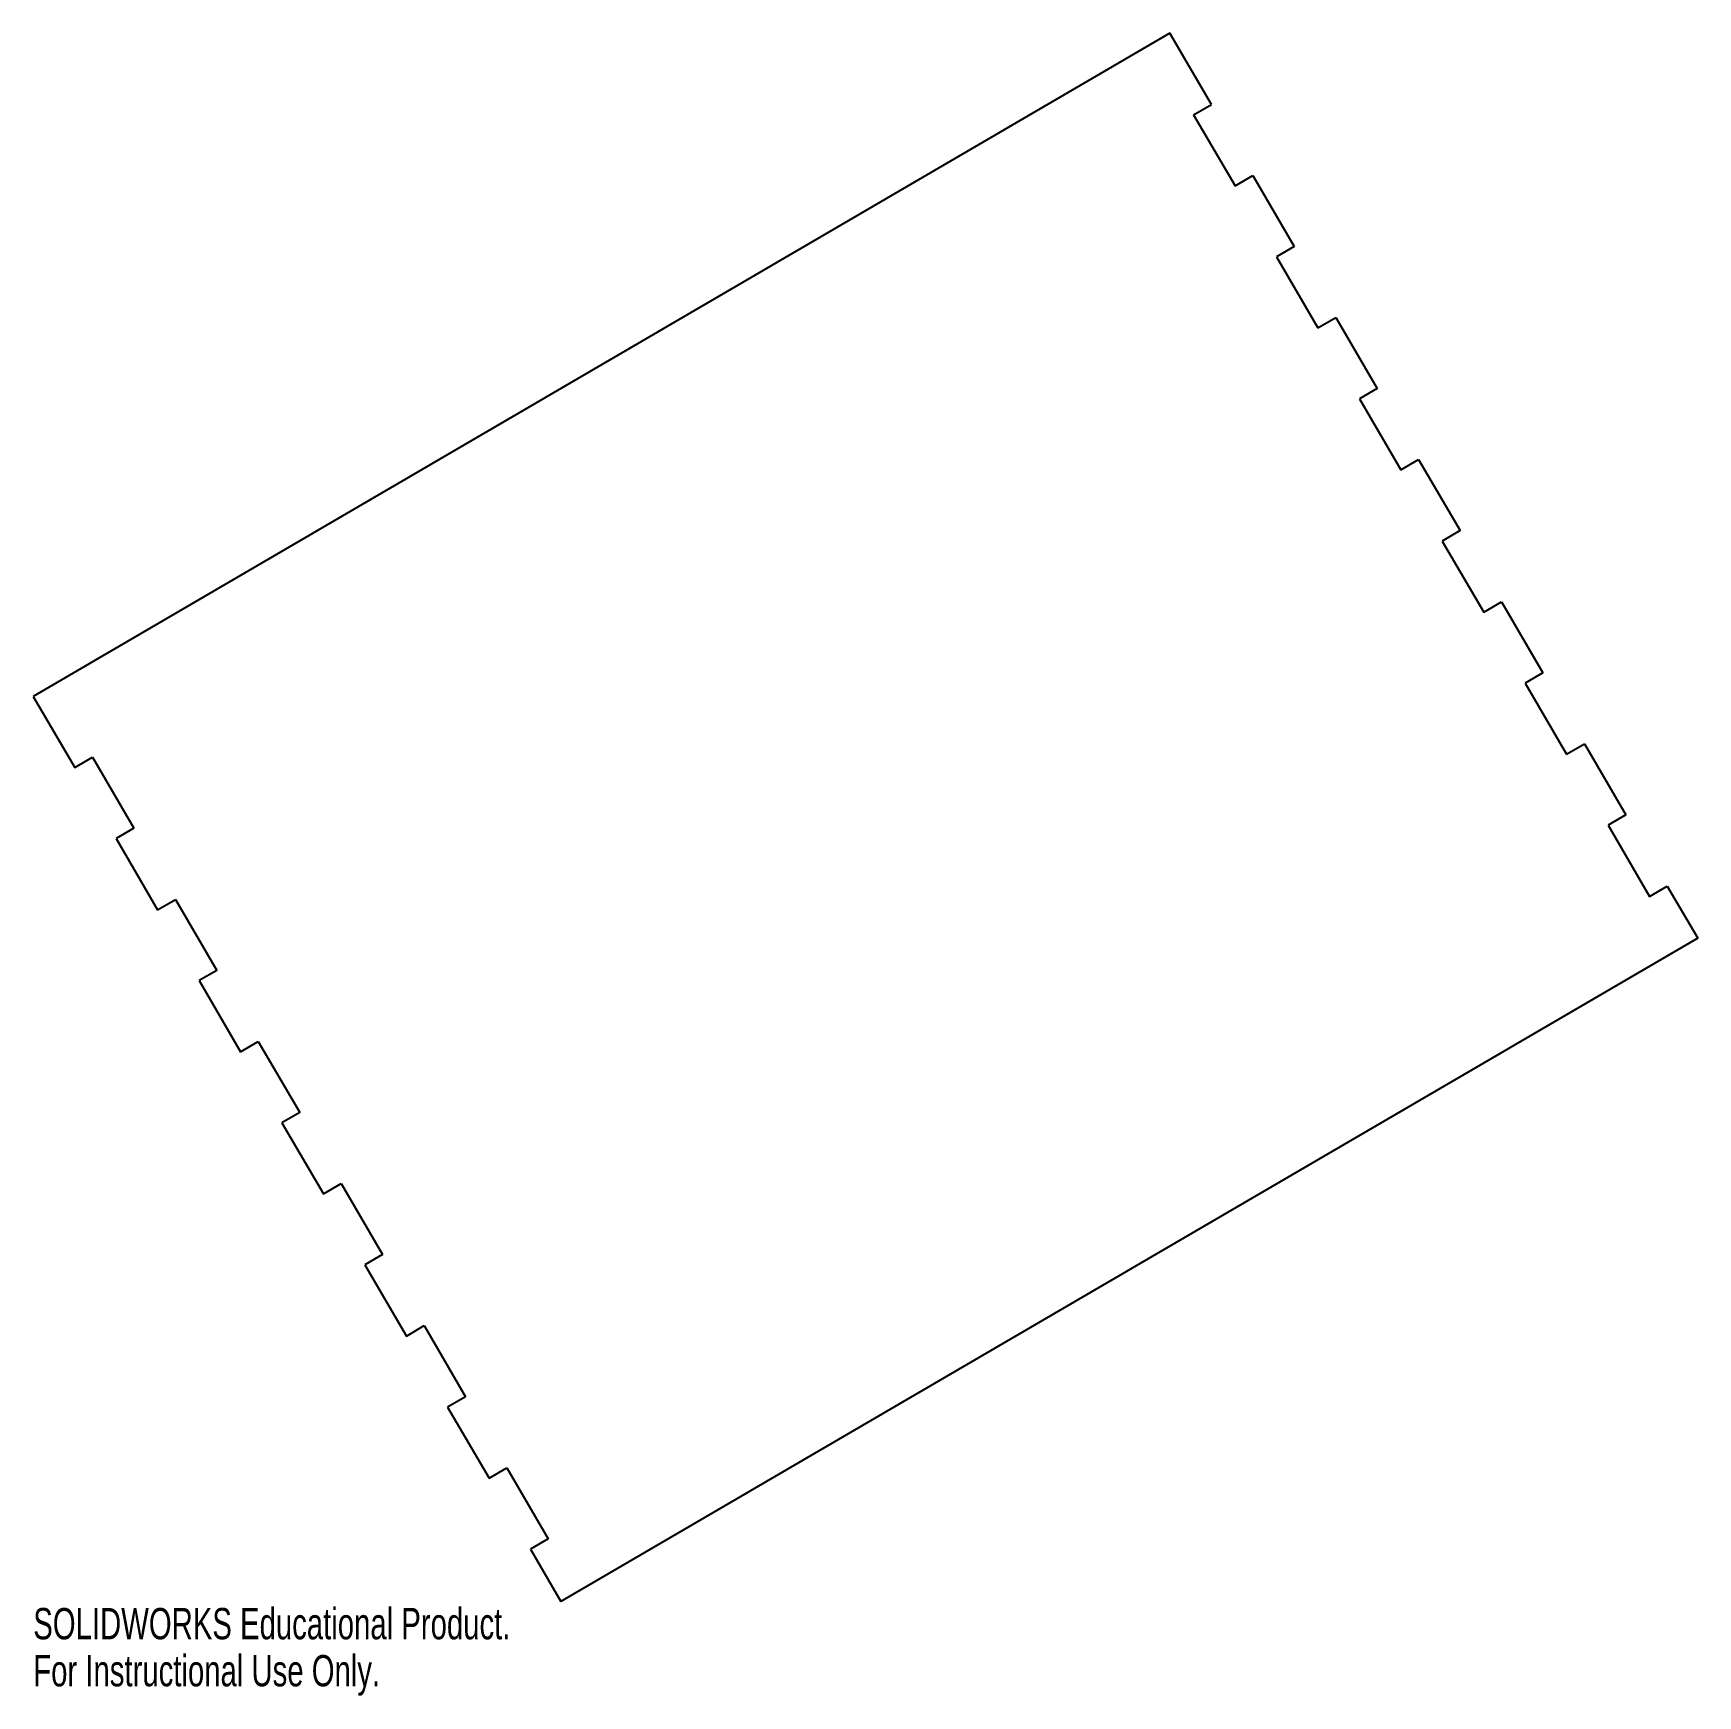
# Model space of a CAD drawing. Header units: inches. Extents: x -7 to 3.1, y -9.7 to 0.4.
import ezdxf

# ---------------------------------------------------------------- set-up
doc = ezdxf.new("R2010")
doc.units = ezdxf.units.IN
doc.header["$MEASUREMENT"] = 0
doc.styles.add('SLDTEXTSTYLE0', font='TXT', dxfattribs={"width": 0.7})

msp = doc.modelspace()

# ---------------------------------------------------------------- linework, layer by layer
at = {"color": 7, "linetype": 'Continuous', "lineweight": 25}
for p, q in [((-0.11, 0.436), (-7.02, -3.595)), ((0.142, 0.004), (-0.11, 0.436)), ((0.034, -0.059), (0.142, 0.004)), ((0.034, -0.059), (0.286, -0.491)), ((0.286, -0.491), (0.394, -0.428)), ((0.394, -0.428), (0.646, -0.86)), ((0.646, -0.86), (0.538, -0.923)), ((0.538, -0.923), (0.79, -1.355)), ((0.79, -1.355), (0.898, -1.292)), ((0.898, -1.292), (1.15, -1.723)), ((1.15, -1.723), (1.042, -1.786)), ((1.042, -1.786), (1.294, -2.218)), ((1.294, -2.218), (1.402, -2.155)), ((1.402, -2.155), (1.654, -2.587)), ((1.654, -2.587), (1.546, -2.65)), ((1.546, -2.65), (1.798, -3.082)), ((1.798, -3.082), (1.906, -3.019)), ((1.906, -3.019), (2.158, -3.451)), ((2.158, -3.451), (2.05, -3.514)), ((2.05, -3.514), (2.302, -3.946)), ((-7.02, -3.595), (-6.768, -4.027)), ((2.302, -3.946), (2.41, -3.883)), ((2.41, -3.883), (2.662, -4.315)), ((-6.768, -4.027), (-6.66, -3.964)), ((-6.66, -3.964), (-6.408, -4.396)), ((2.662, -4.315), (2.554, -4.378)), ((-6.408, -4.396), (-6.516, -4.459)), ((2.554, -4.378), (2.806, -4.81)), ((-6.516, -4.459), (-6.264, -4.891)), ((2.806, -4.81), (2.914, -4.747)), ((2.914, -4.747), (3.099, -5.064)), ((-6.264, -4.891), (-6.156, -4.828)), ((-6.156, -4.828), (-5.904, -5.26)), ((3.099, -5.064), (-3.812, -9.095)), ((-5.904, -5.26), (-6.012, -5.322)), ((-6.012, -5.322), (-5.76, -5.754)), ((-5.76, -5.754), (-5.652, -5.691)), ((-5.652, -5.691), (-5.4, -6.123)), ((-5.4, -6.123), (-5.508, -6.186)), ((-5.508, -6.186), (-5.256, -6.618)), ((-5.256, -6.618), (-5.148, -6.555)), ((-5.148, -6.555), (-4.896, -6.987)), ((-4.896, -6.987), (-5.004, -7.05)), ((-5.004, -7.05), (-4.752, -7.482)), ((-4.752, -7.482), (-4.644, -7.419)), ((-4.644, -7.419), (-4.393, -7.851)), ((-4.393, -7.851), (-4.501, -7.914)), ((-4.501, -7.914), (-4.249, -8.346)), ((-4.249, -8.346), (-4.141, -8.283)), ((-4.141, -8.283), (-3.889, -8.715)), ((-3.889, -8.715), (-3.997, -8.778)), ((-3.997, -8.778), (-3.812, -9.095))]:
    msp.add_line(p, q, dxfattribs=at)

# ---------------------------------------------------------------- texts
at = {"color": 7, "linetype": 'Continuous', "char_height": 0.1903, "attachment_point": 1, "style": 'SLDTEXTSTYLE0'}
for s, insert in [('SOLIDWORKS Educational Product.', (-7.02, -9.135)), ('For Instructional Use Only.', (-7.02, -9.421))]:
    msp.add_mtext(s, dxfattribs=dict(at, insert=insert))

doc.saveas('drawing.dxf')
